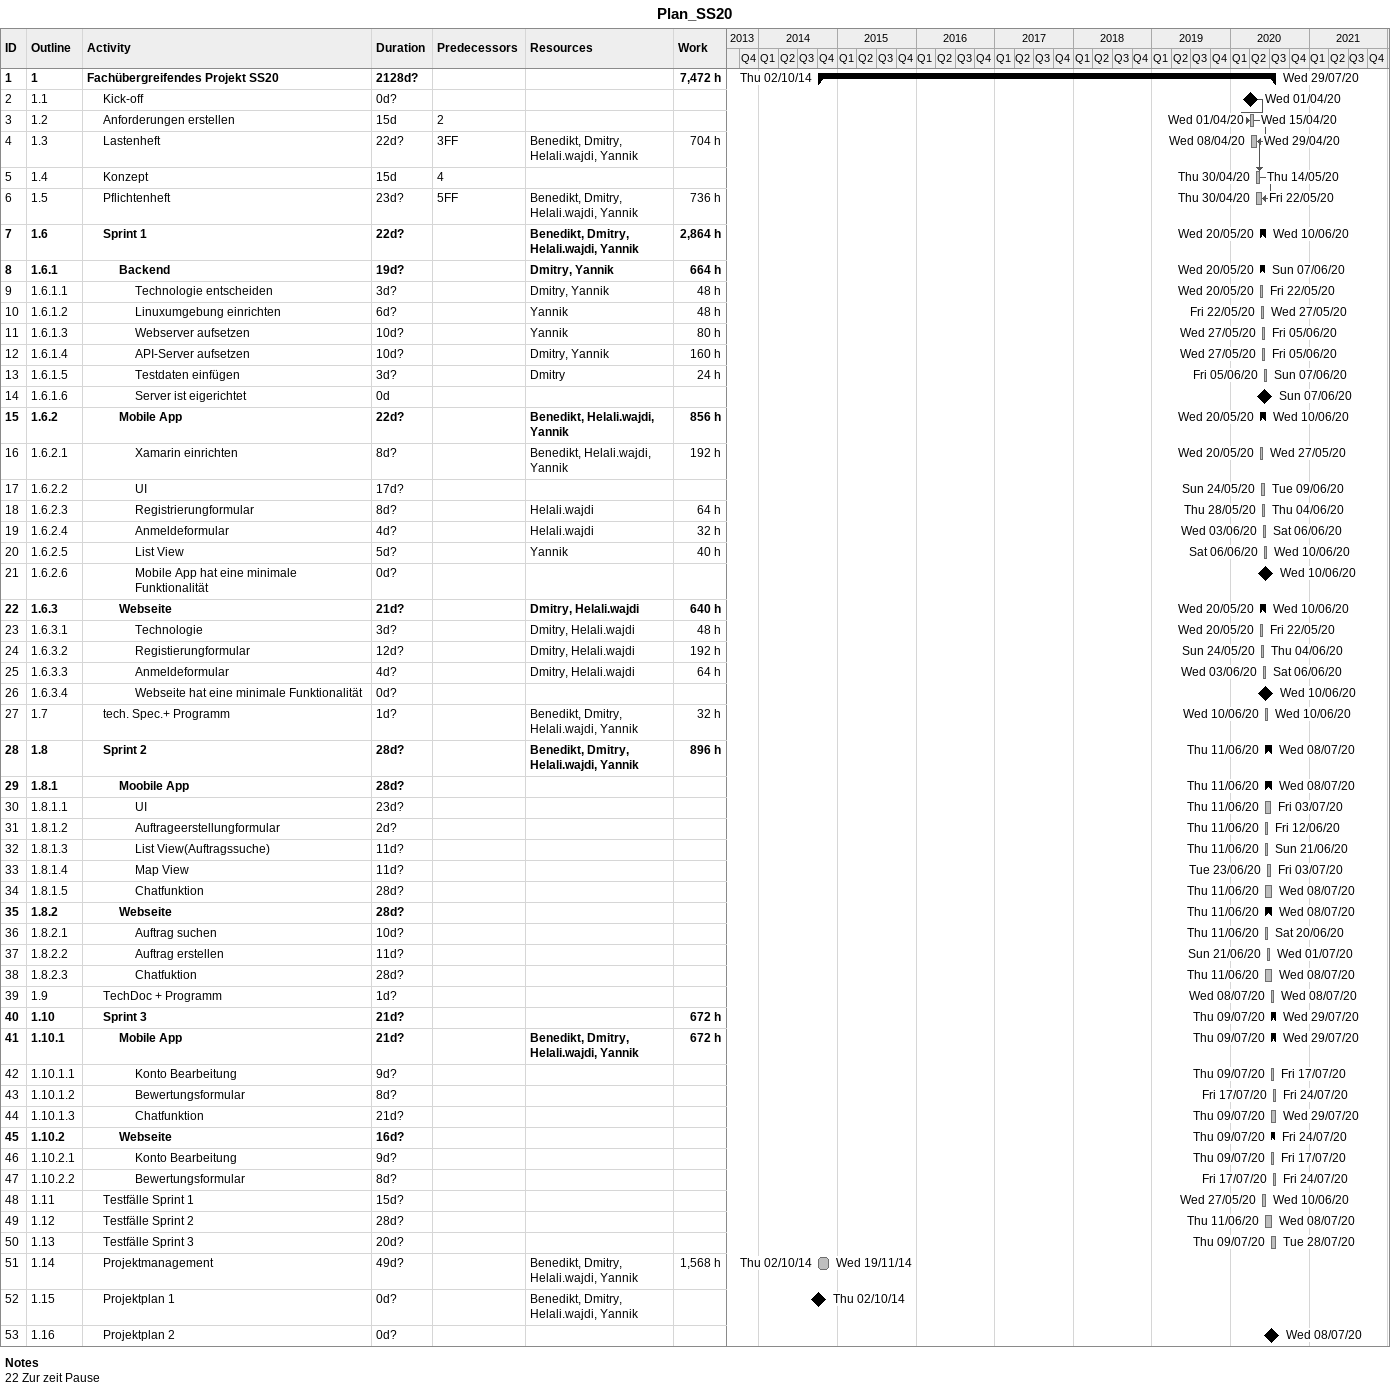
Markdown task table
Plan_SS20

| ID | WBS | Task | Duration | Start | Finish | Predecessors | Resources | Work (h) |
|---|---|---|---|---|---|---|---|---|
| 1 | 1 | **Fachübergreifendes Projekt SS20** | 2128d? | 2014-10-02 | 2020-07-29 |  |  | 7472 |
| 2 | 1.1 | Kick-off | 0d? | 2020-04-01 | 2020-04-01 |  |  |  |
| 3 | 1.2 | Anforderungen erstellen | 15d | 2020-04-01 | 2020-04-15 | 2 |  |  |
| 4 | 1.3 | Lastenheft | 22d? | 2020-04-08 | 2020-04-29 | 3FF | Benedikt, Dmitry, Helali.wajdi, Yannik | 704 |
| 5 | 1.4 | Konzept | 15d | 2020-04-30 | 2020-05-14 | 4 |  |  |
| 6 | 1.5 | Pflichtenheft | 23d? | 2020-04-30 | 2020-05-22 | 5FF | Benedikt, Dmitry, Helali.wajdi, Yannik | 736 |
| 7 | 1.6 | **Sprint 1** | 22d? | 2020-05-20 | 2020-06-10 |  | Benedikt, Dmitry, Helali.wajdi, Yannik | 2864 |
| 8 | 1.6.1 | **Backend** | 19d? | 2020-05-20 | 2020-06-07 |  | Dmitry, Yannik | 664 |
| 9 | 1.6.1.1 | Technologie entscheiden | 3d? | 2020-05-20 | 2020-05-22 |  | Dmitry, Yannik | 48 |
| 10 | 1.6.1.2 | Linuxumgebung einrichten | 6d? | 2020-05-22 | 2020-05-27 |  | Yannik | 48 |
| 11 | 1.6.1.3 | Webserver aufsetzen | 10d? | 2020-05-27 | 2020-06-05 |  | Yannik | 80 |
| 12 | 1.6.1.4 | API-Server aufsetzen | 10d? | 2020-05-27 | 2020-06-05 |  | Dmitry, Yannik | 160 |
| 13 | 1.6.1.5 | Testdaten einfügen | 3d? | 2020-06-05 | 2020-06-07 |  | Dmitry | 24 |
| 14 | 1.6.1.6 | Server ist eigerichtet | 0d | 2020-06-07 | 2020-06-07 |  |  |  |
| 15 | 1.6.2 | **Mobile App** | 22d? | 2020-05-20 | 2020-06-10 |  | Benedikt, Helali.wajdi, Yannik | 856 |
| 16 | 1.6.2.1 | Xamarin einrichten | 8d? | 2020-05-20 | 2020-05-27 |  | Benedikt, Helali.wajdi, Yannik | 192 |
| 17 | 1.6.2.2 | UI | 17d? | 2020-05-24 | 2020-06-09 |  |  |  |
| 18 | 1.6.2.3 | Registrierungformular | 8d? | 2020-05-28 | 2020-06-04 |  | Helali.wajdi | 64 |
| 19 | 1.6.2.4 | Anmeldeformular | 4d? | 2020-06-03 | 2020-06-06 |  | Helali.wajdi | 32 |
| 20 | 1.6.2.5 | List View | 5d? | 2020-06-06 | 2020-06-10 |  | Yannik | 40 |
| 21 | 1.6.2.6 | Mobile App hat eine minimale Funktionalität | 0d? | 2020-06-10 | 2020-06-10 |  |  |  |
| 22 | 1.6.3 | **Webseite** | 21d? | 2020-05-20 | 2020-06-10 |  | Dmitry, Helali.wajdi | 640 |
| 23 | 1.6.3.1 | Technologie | 3d? | 2020-05-20 | 2020-05-22 |  | Dmitry, Helali.wajdi | 48 |
| 24 | 1.6.3.2 | Registierungformular | 12d? | 2020-05-24 | 2020-06-04 |  | Dmitry, Helali.wajdi | 192 |
| 25 | 1.6.3.3 | Anmeldeformular | 4d? | 2020-06-03 | 2020-06-06 |  | Dmitry, Helali.wajdi | 64 |
| 26 | 1.6.3.4 | Webseite hat eine minimale Funktionalität | 0d? | 2020-06-10 | 2020-06-10 |  |  |  |
| 27 | 1.7 | tech. Spec.+ Programm | 1d? | 2020-06-10 | 2020-06-10 |  | Benedikt, Dmitry, Helali.wajdi, Yannik | 32 |
| 28 | 1.8 | **Sprint 2** | 28d? | 2020-06-11 | 2020-07-08 |  | Benedikt, Dmitry, Helali.wajdi, Yannik | 896 |
| 29 | 1.8.1 | **Moobile App** | 28d? | 2020-06-11 | 2020-07-08 |  |  |  |
| 30 | 1.8.1.1 | UI | 23d? | 2020-06-11 | 2020-07-03 |  |  |  |
| 31 | 1.8.1.2 | Auftrageerstellungformular | 2d? | 2020-06-11 | 2020-06-12 |  |  |  |
| 32 | 1.8.1.3 | List View(Auftragssuche) | 11d? | 2020-06-11 | 2020-06-21 |  |  |  |
| 33 | 1.8.1.4 | Map View | 11d? | 2020-06-23 | 2020-07-03 |  |  |  |
| 34 | 1.8.1.5 | Chatfunktion | 28d? | 2020-06-11 | 2020-07-08 |  |  |  |
| 35 | 1.8.2 | **Webseite** | 28d? | 2020-06-11 | 2020-07-08 |  |  |  |
| 36 | 1.8.2.1 | Auftrag suchen | 10d? | 2020-06-11 | 2020-06-20 |  |  |  |
| 37 | 1.8.2.2 | Auftrag erstellen | 11d? | 2020-06-21 | 2020-07-01 |  |  |  |
| 38 | 1.8.2.3 | Chatfuktion | 28d? | 2020-06-11 | 2020-07-08 |  |  |  |
| 39 | 1.9 | TechDoc + Programm | 1d? | 2020-07-08 | 2020-07-08 |  |  |  |
| 40 | 1.10 | **Sprint 3** | 21d? | 2020-07-09 | 2020-07-29 |  |  | 672 |
| 41 | 1.10.1 | **Mobile App** | 21d? | 2020-07-09 | 2020-07-29 |  | Benedikt, Dmitry, Helali.wajdi, Yannik | 672 |
| 42 | 1.10.1.1 | Konto Bearbeitung | 9d? | 2020-07-09 | 2020-07-17 |  |  |  |
| 43 | 1.10.1.2 | Bewertungsformular | 8d? | 2020-07-17 | 2020-07-24 |  |  |  |
| 44 | 1.10.1.3 | Chatfunktion | 21d? | 2020-07-09 | 2020-07-29 |  |  |  |
| 45 | 1.10.2 | **Webseite** | 16d? | 2020-07-09 | 2020-07-24 |  |  |  |
| 46 | 1.10.2.1 | Konto Bearbeitung | 9d? | 2020-07-09 | 2020-07-17 |  |  |  |
| 47 | 1.10.2.2 | Bewertungsformular | 8d? | 2020-07-17 | 2020-07-24 |  |  |  |
| 48 | 1.11 | Testfälle Sprint 1 | 15d? | 2020-05-27 | 2020-06-10 |  |  |  |
| 49 | 1.12 | Testfälle Sprint 2 | 28d? | 2020-06-11 | 2020-07-08 |  |  |  |
| 50 | 1.13 | Testfälle Sprint 3 | 20d? | 2020-07-09 | 2020-07-28 |  |  |  |
| 51 | 1.14 | Projektmanagement | 49d? | 2014-10-02 | 2014-11-19 |  | Benedikt, Dmitry, Helali.wajdi, Yannik | 1568 |
| 52 | 1.15 | Projektplan 1 | 0d? | 2014-10-02 | 2014-10-02 |  | Benedikt, Dmitry, Helali.wajdi, Yannik |  |
| 53 | 1.16 | Projektplan 2 | 0d? | 2020-07-08 | 2020-07-08 |  |  |  |

Notes
- 22: Zur zeit Pause
